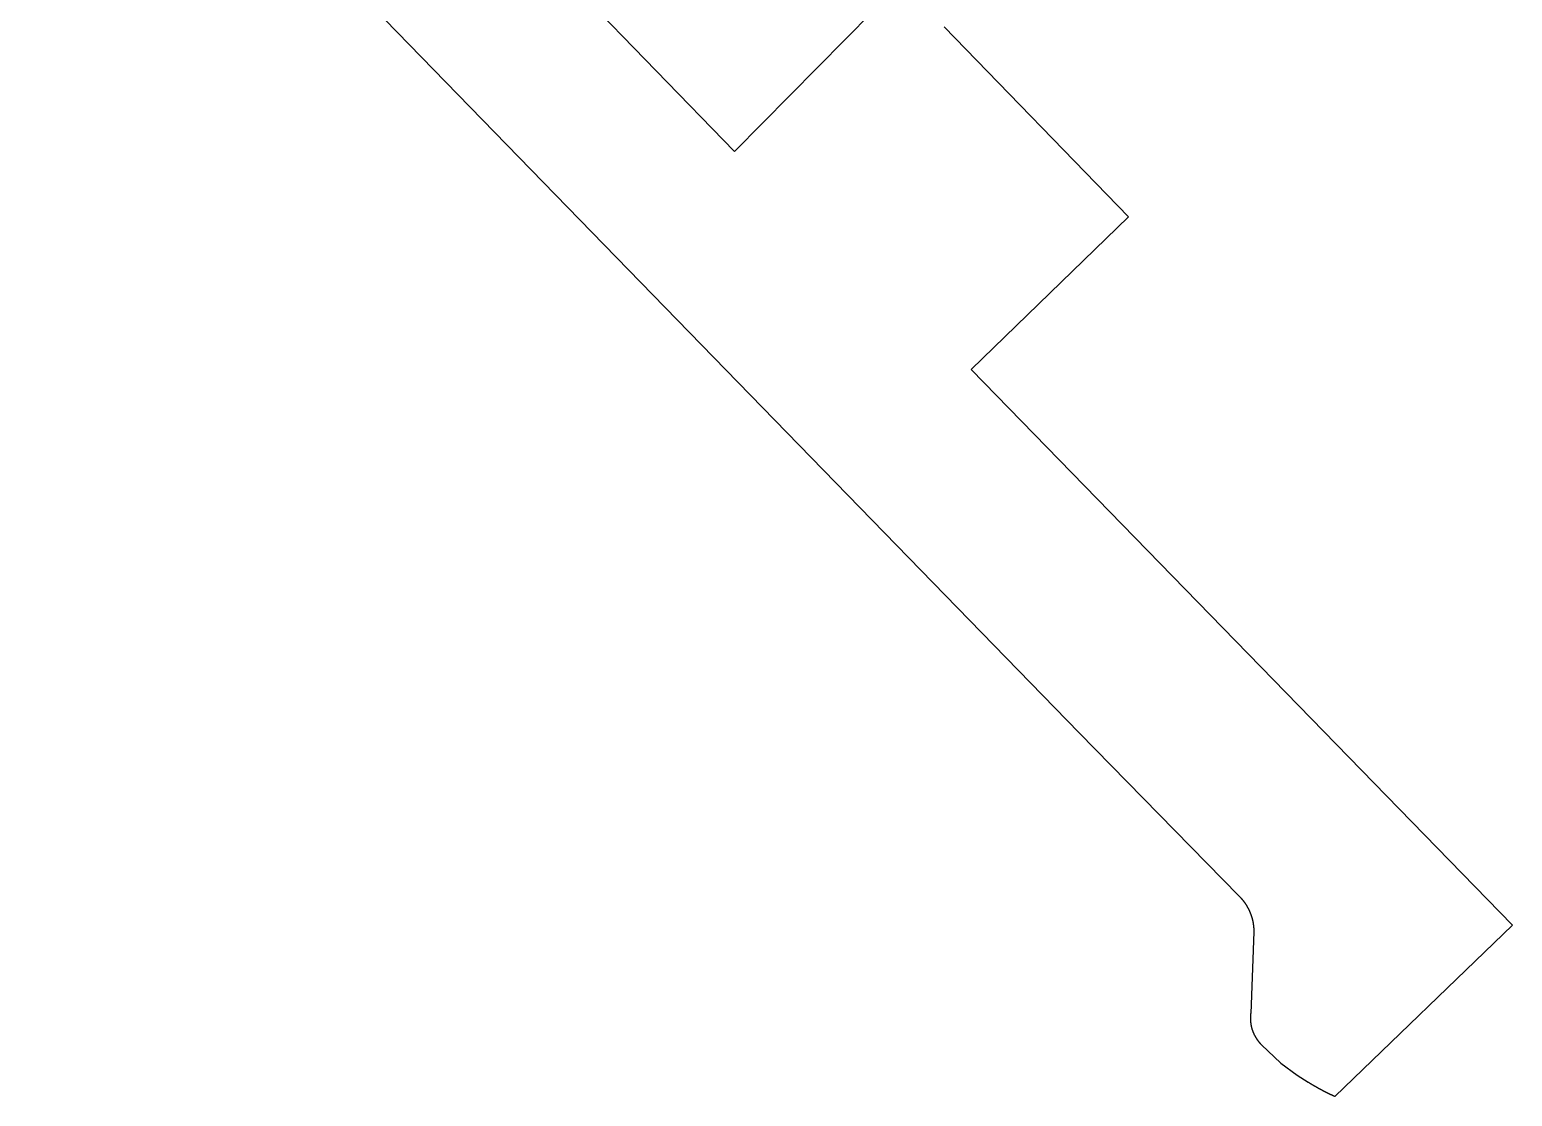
# Model space of a CAD drawing. Header units: metres. Extents: x -127 to 442, y -186 to 462.
# Drawn here: x 193.93 to 224.35, y -32.33 to -10.44 of the extents above; entities that cross this region are included whole.
import ezdxf

# ---------------------------------------------------------------- set-up
doc = ezdxf.new("R2010")
doc.units = ezdxf.units.M

msp = doc.modelspace()

# ---------------------------------------------------------------- linework, layer by layer
at = {"layer": 'road_0', "color": 8}
for points in [[(211.803, -9.487), (208.391, -12.941), (193.931, 1.969)], [(196.216, -5.086), (215.465, -24.872), (218.745, -28.219), (218.745, -28.219), (218.748, -28.222), (218.751, -28.225), (218.755, -28.229), (218.758, -28.232), (218.761, -28.235), (218.764, -28.239), (218.767, -28.242), (218.771, -28.245), (218.774, -28.249), (218.777, -28.252), (218.78, -28.255), (218.783, -28.259), (218.786, -28.262), (218.789, -28.266), (218.792, -28.269), (218.795, -28.272), (218.798, -28.276), (218.801, -28.279), (218.804, -28.283), (218.807, -28.286), (218.81, -28.29), (218.813, -28.293), (218.816, -28.297), (218.819, -28.3), (218.822, -28.304), (218.824, -28.308), (218.827, -28.311), (218.83, -28.315), (218.833, -28.318), (218.836, -28.322), (218.839, -28.326), (218.841, -28.329), (218.844, -28.333), (218.847, -28.337), (218.85, -28.34), (218.852, -28.344), (218.855, -28.348), (218.858, -28.351), (218.86, -28.355), (218.863, -28.359), (218.865, -28.363), (218.868, -28.366), (218.871, -28.37), (218.873, -28.374), (218.876, -28.378), (218.878, -28.382), (218.881, -28.385), (218.883, -28.389), (218.886, -28.393), (218.888, -28.397), (218.891, -28.401), (218.893, -28.405), (218.896, -28.409), (218.898, -28.413), (218.9, -28.416), (218.903, -28.42), (218.905, -28.424), (218.907, -28.428), (218.91, -28.432), (218.912, -28.436), (218.914, -28.44), (218.916, -28.444), (218.919, -28.448), (218.921, -28.452), (218.923, -28.456), (218.925, -28.46), (218.927, -28.464), (218.93, -28.468), (218.932, -28.472), (218.934, -28.476), (218.936, -28.48), (218.938, -28.485), (218.94, -28.489), (218.942, -28.493), (218.944, -28.497), (218.946, -28.501), (218.948, -28.505), (218.95, -28.509), (218.952, -28.513), (218.954, -28.518), (218.956, -28.522), (218.958, -28.526), (218.96, -28.53), (218.961, -28.534), (218.963, -28.538), (218.965, -28.543), (218.967, -28.547), (218.969, -28.551), (218.97, -28.555), (218.972, -28.56), (218.974, -28.564), (218.976, -28.568), (218.977, -28.572), (218.979, -28.577), (218.981, -28.581), (218.982, -28.585), (218.984, -28.589), (218.985, -28.594), (218.987, -28.598), (218.987, -28.598), (218.988, -28.601), (218.989, -28.605), (218.991, -28.608), (218.992, -28.612), (218.993, -28.615), (218.994, -28.619), (218.996, -28.622), (218.997, -28.626), (218.998, -28.629), (218.999, -28.633), (219, -28.636), (219.001, -28.64), (219.002, -28.643), (219.003, -28.647), (219.005, -28.65), (219.006, -28.654), (219.007, -28.657), (219.008, -28.661), (219.009, -28.664), (219.01, -28.668), (219.011, -28.671), (219.012, -28.675), (219.013, -28.678), (219.014, -28.682), (219.015, -28.685), (219.016, -28.689), (219.016, -28.692), (219.017, -28.696), (219.018, -28.699), (219.019, -28.703), (219.02, -28.706), (219.021, -28.71), (219.022, -28.714), (219.023, -28.717), (219.023, -28.721), (219.024, -28.724), (219.025, -28.728), (219.026, -28.731), (219.027, -28.735), (219.027, -28.739), (219.028, -28.742), (219.029, -28.746), (219.03, -28.749), (219.03, -28.753), (219.031, -28.757), (219.032, -28.76), (219.032, -28.764), (219.033, -28.767), (219.034, -28.771), (219.034, -28.775), (219.035, -28.778), (219.035, -28.782), (219.036, -28.785), (219.037, -28.789), (219.037, -28.793), (219.038, -28.796), (219.038, -28.8), (219.039, -28.803), (219.039, -28.807), (219.04, -28.811), (219.04, -28.814), (219.041, -28.818), (219.041, -28.822), (219.042, -28.825), (219.042, -28.829), (219.043, -28.832), (219.043, -28.836), (219.043, -28.84), (219.044, -28.843), (219.044, -28.847), (219.044, -28.851), (219.045, -28.854), (219.045, -28.858), (219.045, -28.862), (219.046, -28.865), (219.046, -28.869), (219.046, -28.873), (219.047, -28.876), (219.047, -28.88), (219.047, -28.884), (219.047, -28.887), (219.047, -28.891), (219.048, -28.894), (219.048, -28.898), (219.048, -28.902), (219.048, -28.905), (219.048, -28.909), (219.048, -28.913), (219.049, -28.916), (219.049, -28.92), (219.049, -28.924), (219.049, -28.927), (219.049, -28.931), (219.049, -28.935), (219.049, -28.938), (219.049, -28.942), (219.049, -28.946), (219.049, -28.949), (219.049, -28.953), (219.049, -28.953), (218.985, -30.633), (218.985, -30.633), (218.984, -30.637), (218.984, -30.641), (218.984, -30.645), (218.983, -30.649), (218.983, -30.653), (218.982, -30.657), (218.982, -30.66), (218.982, -30.664), (218.981, -30.668), (218.981, -30.672), (218.981, -30.676), (218.98, -30.68), (218.98, -30.684), (218.98, -30.688), (218.98, -30.692), (218.979, -30.696), (218.979, -30.7), (218.979, -30.704), (218.979, -30.708), (218.979, -30.712), (218.979, -30.716), (218.979, -30.72), (218.979, -30.723), (218.979, -30.727), (218.979, -30.731), (218.979, -30.735), (218.979, -30.739), (218.979, -30.743), (218.979, -30.747), (218.979, -30.751), (218.979, -30.755), (218.979, -30.759), (218.979, -30.763), (218.98, -30.767), (218.98, -30.771), (218.98, -30.775), (218.98, -30.779), (218.98, -30.783), (218.981, -30.787), (218.981, -30.79), (218.981, -30.794), (218.982, -30.798), (218.982, -30.802), (218.982, -30.806), (218.983, -30.81), (218.983, -30.814), (218.984, -30.818), (218.984, -30.822), (218.985, -30.826), (218.985, -30.83), (218.986, -30.834), (218.986, -30.838), (218.987, -30.841), (218.987, -30.845), (218.988, -30.849), (218.989, -30.853), (218.989, -30.857), (218.99, -30.861), (218.991, -30.865), (218.991, -30.869), (218.992, -30.873), (218.993, -30.876), (218.994, -30.88), (218.995, -30.884), (218.995, -30.888), (218.996, -30.892), (218.997, -30.896), (218.998, -30.9), (218.999, -30.903), (219, -30.907), (219.001, -30.911), (219.002, -30.915), (219.003, -30.919), (219.004, -30.923), (219.005, -30.926), (219.006, -30.93), (219.007, -30.934), (219.008, -30.938), (219.009, -30.942), (219.01, -30.945), (219.011, -30.949), (219.012, -30.953), (219.013, -30.957), (219.015, -30.96), (219.016, -30.964), (219.017, -30.968), (219.018, -30.972), (219.02, -30.975), (219.021, -30.979), (219.022, -30.983), (219.024, -30.987), (219.025, -30.99), (219.026, -30.994), (219.028, -30.998), (219.029, -31.001), (219.031, -31.005), (219.032, -31.009), (219.034, -31.012), (219.035, -31.016), (219.035, -31.016), (219.036, -31.019), (219.037, -31.021), (219.038, -31.024), (219.039, -31.026), (219.04, -31.029), (219.042, -31.032), (219.043, -31.034), (219.044, -31.037), (219.045, -31.039), (219.046, -31.042), (219.047, -31.045), (219.048, -31.047), (219.05, -31.05), (219.051, -31.052), (219.052, -31.055), (219.053, -31.057), (219.054, -31.06), (219.056, -31.063), (219.057, -31.065), (219.058, -31.068), (219.059, -31.07), (219.061, -31.073), (219.062, -31.075), (219.063, -31.078), (219.065, -31.08), (219.066, -31.083), (219.067, -31.085), (219.068, -31.088), (219.07, -31.09), (219.071, -31.093), (219.072, -31.095), (219.074, -31.098), (219.075, -31.1), (219.077, -31.103), (219.078, -31.105), (219.079, -31.108), (219.081, -31.11), (219.082, -31.113), (219.084, -31.115), (219.085, -31.118), (219.087, -31.12), (219.088, -31.122), (219.089, -31.125), (219.091, -31.127), (219.092, -31.13), (219.094, -31.132), (219.095, -31.134), (219.097, -31.137), (219.098, -31.139), (219.1, -31.142), (219.101, -31.144), (219.103, -31.146), (219.105, -31.149), (219.106, -31.151), (219.108, -31.153), (219.109, -31.156), (219.111, -31.158), (219.112, -31.161), (219.114, -31.163), (219.116, -31.165), (219.117, -31.168), (219.119, -31.17), (219.121, -31.172), (219.122, -31.174), (219.124, -31.177), (219.125, -31.179), (219.127, -31.181), (219.129, -31.184), (219.131, -31.186), (219.132, -31.188), (219.134, -31.19), (219.136, -31.193), (219.137, -31.195), (219.139, -31.197), (219.141, -31.199), (219.143, -31.202), (219.144, -31.204), (219.146, -31.206), (219.148, -31.208), (219.15, -31.21), (219.151, -31.213), (219.153, -31.215), (219.155, -31.217), (219.157, -31.219), (219.159, -31.221), (219.16, -31.224), (219.162, -31.226), (219.164, -31.228), (219.166, -31.23), (219.168, -31.232), (219.17, -31.234), (219.172, -31.236), (219.174, -31.238), (219.175, -31.241), (219.177, -31.243), (219.179, -31.245), (219.181, -31.247), (219.183, -31.249), (219.185, -31.251), (219.185, -31.251), (219.207, -31.274), (219.604, -31.65), (219.938, -31.895), (220.164, -32.039), (220.164, -32.039), (220.167, -32.041), (220.169, -32.042), (220.172, -32.044), (220.175, -32.046), (220.177, -32.047), (220.18, -32.049), (220.183, -32.05), (220.185, -32.052), (220.188, -32.054), (220.191, -32.055), (220.193, -32.057), (220.196, -32.059), (220.199, -32.06), (220.202, -32.062), (220.204, -32.063), (220.207, -32.065), (220.21, -32.067), (220.212, -32.068), (220.215, -32.07), (220.218, -32.071), (220.22, -32.073), (220.223, -32.075), (220.226, -32.076), (220.228, -32.078), (220.231, -32.079), (220.234, -32.081), (220.237, -32.083), (220.239, -32.084), (220.242, -32.086), (220.245, -32.087), (220.247, -32.089), (220.25, -32.091), (220.253, -32.092), (220.255, -32.094), (220.258, -32.095), (220.261, -32.097), (220.264, -32.099), (220.266, -32.1), (220.269, -32.102), (220.272, -32.103), (220.274, -32.105), (220.277, -32.106), (220.28, -32.108), (220.283, -32.11), (220.285, -32.111), (220.288, -32.113), (220.291, -32.114), (220.293, -32.116), (220.296, -32.117), (220.299, -32.119), (220.302, -32.121), (220.304, -32.122), (220.307, -32.124), (220.31, -32.125), (220.312, -32.127), (220.315, -32.128), (220.318, -32.13), (220.321, -32.132), (220.323, -32.133), (220.326, -32.135), (220.329, -32.136), (220.332, -32.138), (220.334, -32.139), (220.337, -32.141), (220.34, -32.142), (220.342, -32.144), (220.345, -32.145), (220.348, -32.147), (220.351, -32.149), (220.353, -32.15), (220.356, -32.152), (220.359, -32.153), (220.362, -32.155), (220.364, -32.156), (220.367, -32.158), (220.37, -32.159), (220.373, -32.161), (220.375, -32.162), (220.378, -32.164), (220.381, -32.165), (220.383, -32.167), (220.386, -32.168), (220.389, -32.17), (220.392, -32.171), (220.394, -32.173), (220.397, -32.174), (220.4, -32.176), (220.403, -32.177), (220.405, -32.179), (220.408, -32.18), (220.411, -32.182), (220.414, -32.184), (220.416, -32.185), (220.419, -32.187), (220.422, -32.188), (220.425, -32.19), (220.427, -32.191), (220.43, -32.193), (220.433, -32.194), (220.433, -32.194), (220.436, -32.195), (220.439, -32.197), (220.441, -32.198), (220.444, -32.2), (220.447, -32.201), (220.45, -32.203), (220.452, -32.204), (220.455, -32.206), (220.458, -32.207), (220.461, -32.209), (220.463, -32.21), (220.466, -32.212), (220.469, -32.213), (220.472, -32.214), (220.475, -32.216), (220.477, -32.217), (220.48, -32.219), (220.483, -32.22), (220.486, -32.222), (220.489, -32.223), (220.491, -32.225), (220.494, -32.226), (220.497, -32.227), (220.5, -32.229), (220.502, -32.23), (220.505, -32.232), (220.508, -32.233), (220.511, -32.235), (220.514, -32.236), (220.516, -32.238), (220.519, -32.239), (220.522, -32.24), (220.525, -32.242), (220.528, -32.243), (220.53, -32.245), (220.533, -32.246), (220.536, -32.247), (220.539, -32.249), (220.542, -32.25), (220.544, -32.252), (220.547, -32.253), (220.55, -32.255), (220.553, -32.256), (220.556, -32.257), (220.558, -32.259), (220.561, -32.26), (220.564, -32.262), (220.567, -32.263), (220.57, -32.264), (220.572, -32.266), (220.575, -32.267), (220.578, -32.268), (220.581, -32.27), (220.584, -32.271), (220.586, -32.273), (220.589, -32.274), (220.592, -32.275), (220.595, -32.277), (220.598, -32.278), (220.601, -32.28), (220.603, -32.281), (220.606, -32.282), (220.609, -32.284), (220.612, -32.285), (220.615, -32.286), (220.617, -32.288), (220.62, -32.289), (220.623, -32.291), (220.626, -32.292), (220.629, -32.293), (220.632, -32.295), (220.634, -32.296), (220.637, -32.297), (220.64, -32.299), (220.643, -32.3), (220.646, -32.301), (220.649, -32.303), (220.651, -32.304), (220.654, -32.305), (220.657, -32.307), (220.66, -32.308), (220.663, -32.309), (220.666, -32.311), (220.668, -32.312), (220.671, -32.313), (220.674, -32.315), (220.677, -32.316), (220.68, -32.317), (220.683, -32.319), (220.685, -32.32), (220.688, -32.321), (220.691, -32.323), (220.694, -32.324), (220.697, -32.325), (220.7, -32.327), (220.702, -32.328), (220.705, -32.329), (220.708, -32.331), (220.711, -32.332), (220.711, -32.332), (224.354, -28.815), (213.249, -17.41), (216.479, -14.28), (212.694, -10.378)]]:
    msp.add_lwpolyline(points, dxfattribs=at)
at = {"layer": 'terrain_0', "color": 8}
msp.add_lwpolyline([(200.789, 2.13), (197.561, 5.45), (193.931, 1.969), (208.391, -12.941), (211.803, -9.487), (211.913, -9.376), (208.999, -6.35), (200.789, 2.13)], close=True, dxfattribs=at)

doc.saveas('drawing.dxf')
